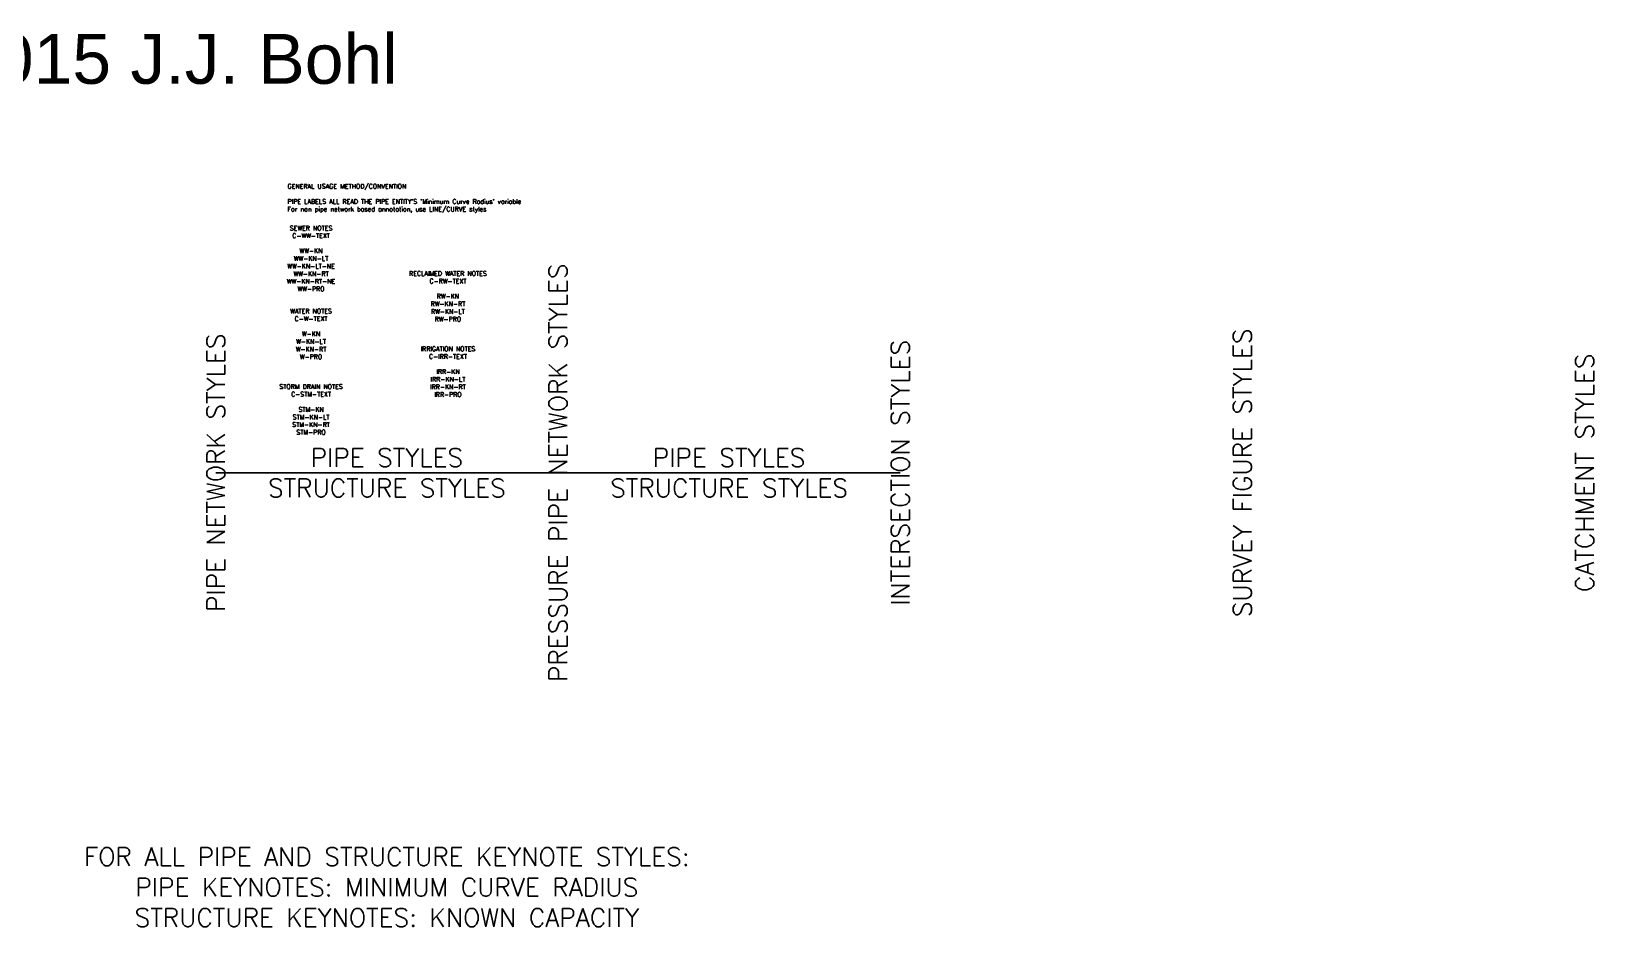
# Model space of a CAD drawing. Header units: feet. Extents: x -104 to 3239, y -492 to 540.
# Drawn here: x 1869 to 3239, y -316 to 469 of the extents above; entities that cross this region are included whole.
import ezdxf
from ezdxf.enums import TextEntityAlignment as Align

# ---------------------------------------------------------------- set-up
doc = ezdxf.new("R2010")
doc.units = ezdxf.units.FT
doc.header["$MEASUREMENT"] = 0
doc.layers.get('0').update_dxf_attribs({"color": 30})
doc.layers.get('Defpoints').update_dxf_attribs({"color": 30})
for name, color, linetype in [('C-IR-TEXT', 111, 'Continuous'), ('C-RW-TEXT', 201, 'Continuous'), ('C-STM-TEXT', 231, 'Continuous'), ('C-W-TEXT', 131, 'Continuous'), ('C-WW-TEXT', 91, 'Continuous')]:
    doc.layers.add(name, color=color, linetype=linetype)
doc.styles.add('Bury-Simplex', font='simplex.shx')
doc.styles.add('BURYLOGO', font='arial.ttf', dxfattribs={"height": 0.46})

msp = doc.modelspace()

# ---------------------------------------------------------------- linework, layer by layer
at = {"layer": 'Defpoints'}
for p, q in [((2030.8, 81.7), (2330.8, 81.7)), ((2330.8, 81.7), (2630.8, 81.7))]:
    msp.add_line(p, q, dxfattribs=at)

# ---------------------------------------------------------------- texts
at = {"color": 1, "style": 'BURYLOGO'}
msp.add_text('Proprietary content and function Copyright © 2015 J.J. Bohl', height=43.75, dxfattribs=at).set_placement((1384.8, 444.5), align=Align.MIDDLE_CENTER)
at = {"layer": 'C-IR-TEXT', "insert": (2234.3, 170.3), "char_height": 4, "attachment_point": 5, "style": 'Bury-Simplex'}
msp.add_mtext('IRRIGATION NOTES\\PC-IRR-TEXT\\P\\PIRR-KN\\PIRR-KN-LT\\PIRR-KN-RT\\PIRR-PRO', dxfattribs=at)
at = {"layer": 'C-RW-TEXT', "insert": (2234.3, 236.4), "char_height": 4, "attachment_point": 5, "style": 'Bury-Simplex'}
msp.add_mtext('RECLAIMED WATER NOTES\\PC-RW-TEXT\\P\\PRW-KN\\PRW-KN-RT\\PRW-KN-LT\\PRW-PRO', dxfattribs=at)
at = {"layer": 'C-STM-TEXT', "insert": (2114.3, 137.2), "char_height": 4, "attachment_point": 5, "style": 'Bury-Simplex'}
msp.add_mtext('STORM DRAIN NOTES\\PC-STM-TEXT\\P\\PSTM-KN\\PSTM-KN-LT\\PSTM-KN-RT\\PSTM-PRO', dxfattribs=at)
at = {"layer": 'C-W-TEXT', "insert": (2114.3, 203.4), "char_height": 4, "attachment_point": 5, "style": 'Bury-Simplex'}
msp.add_mtext('WATER NOTES\\PC-W-TEXT\\P\\PW-KN\\PW-KN-LT\\PW-KN-RT\\PW-PRO', dxfattribs=at)
at = {"layer": 'C-WW-TEXT', "insert": (2114.3, 269.5), "char_height": 4, "attachment_point": 5, "style": 'Bury-Simplex'}
msp.add_mtext('SEWER NOTES\\PC-WW-TEXT\\P\\PWW-KN\\PWW-KN-LT\\PWW-KN-LT-NE\\PWW-KN-RT\\PWW-KN-RT-NE\\PWW-PRO', dxfattribs=at)
at = {"layer": 'Defpoints', "style": 'Bury-Simplex'}
for s, insert, char_height, attachment_point in [("GENERAL USAGE METHOD/CONVENTION\\P\\PPIPE LABELS ALL READ THE PIPE ENTITY'S 'Minimum Curve Radius' variable\\PFor non pipe network based annotation, use LINE/CURVE styles", (2093.7, 334.8), 4, 1), ('PIPE STYLES\\PSTRUCTURE STYLES', (2180.8, 81.7), 16, 5), ('PIPE STYLES\\PSTRUCTURE STYLES', (2480.8, 81.7), 16, 5), ('FOR ALL PIPE AND STRUCTURE KEYNOTE STYLES:\\PPIPE KEYNOTES: MINIMUM CURVE RADIUS\\PSTRUCTURE KEYNOTES: KNOWN CAPACITY', (2180.8, -281.5), 16, 5)]:
    msp.add_mtext(s, dxfattribs=dict(at, insert=insert, char_height=char_height, attachment_point=attachment_point))
at = {"layer": 'Defpoints', "char_height": 16, "attachment_point": 5, "rotation": 90, "style": 'Bury-Simplex'}
for s, insert in [('PRESSURE PIPE NETWORK STYLES', (2330.8, 81.7)), ('SURVEY FIGURE STYLES', (2930.8, 81.7)), ('PIPE NETWORK STYLES', (2030.8, 81.7)), ('INTERSECTION STYLES', (2630.8, 81.7)), ('CATCHMENT STYLES', (3230.8, 81.7))]:
    msp.add_mtext(s, dxfattribs=dict(at, insert=insert))

doc.saveas('drawing.dxf')
